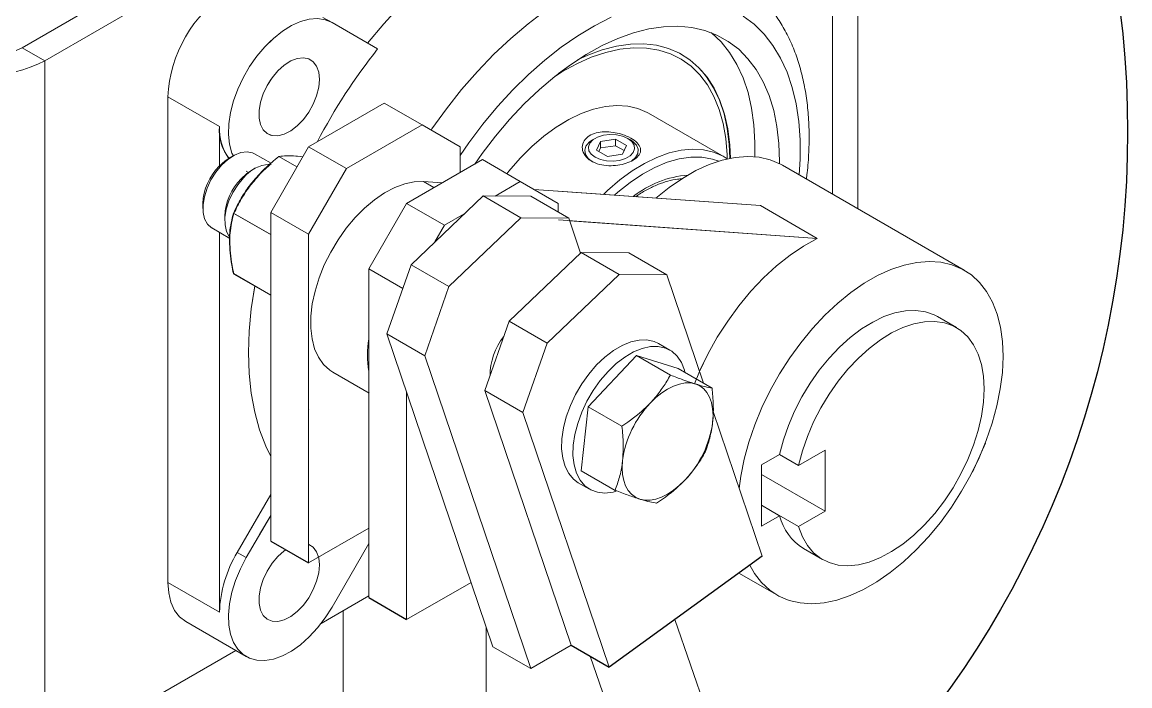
# Model space of a CAD drawing. Header units: millimetres. Extents: x 953 to 17674, y 376 to 6295.
# Drawn here: x 2697.6 to 2904.4, y 2617.4 to 2741.3 of the extents above; entities that cross this region are included whole.
import ezdxf

# ---------------------------------------------------------------- set-up
doc = ezdxf.new("R2010")
doc.units = ezdxf.units.MM
doc.layers.add('SHEET', color=179, linetype='Continuous')
doc.styles.get("Standard").update_dxf_attribs({"font": 'arial.ttf'})
doc.dimstyles.new('SLDDIMSTYLE1', dxfattribs={"dimtxt": 0.18, "dimasz": 3.302, "dimexe": 0, "dimexo": 0.0625, "dimgap": 0, "dimtad": 0, "dimtih": 1, "dimtoh": 1, "dimdec": 0, "dimrnd": 1e-09, "dimzin": 0, "dimdsep": 46, "dimtxsty": 'Standard', "dimsah": 1, "dimcen": 0.09, "dimadec": 0, "dimazin": 0, "dimtfac": 3.302, "dimtdec": 0, "dimtofl": 0, "dimtmove": 0, "dimatfit": 3, "dimfxl": 1, "dimfrac": 2, "dimtolj": 1, "dimtzin": 0, "dimarcsym": 0})

msp = doc.modelspace()

# ---------------------------------------------------------------- linework, layer by layer
at = {"linetype": 'Continuous', "lineweight": 20}
for p, q in [((2853.64004, 2706.43032), (2853.64004, 2825.48323)), ((2853.64004, 2706.43035), (2853.64004, 2825.48323)), ((2697.63293, 2736.49475), (2844.71112, 2821.40118)), ((2701.8756, 2734.04551), (2848.95379, 2818.95194)), ((2848.95379, 2709.13565), (2848.95379, 2818.95194)), ((2848.95379, 2709.13565), (2848.95379, 2818.95194)), ((2697.63293, 2736.49475), (2762.90171, 2774.17361)), ((2701.8756, 2734.04551), (2762.90175, 2769.27516)), ((2755.48399, 2741.16334), (2753.78682, 2742.14309)), ((2755.48399, 2741.16334), (2763.99816, 2736.24661)), ((2697.63293, 2736.49475), (2701.8756, 2734.04551)), ((2697.63293, 2736.49475), (2701.8756, 2734.04551)), ((2701.8756, 2734.04551), (2701.8756, 2668.73292)), ((2701.8756, 2734.04551), (2701.8756, 2603.39899)), ((2724.85655, 2727.30687), (2734.47311, 2721.75535)), ((2724.85655, 2655.46622), (2724.85655, 2727.30687)), ((2724.85655, 2727.30687), (2734.47311, 2721.75535)), ((2724.85655, 2636.67084), (2724.85655, 2727.30687)), ((2751.1027, 2717.99847), (2765.24486, 2726.16257)), ((2772.31592, 2722.08053), (2765.24486, 2726.16257)), ((2828.69359, 2716.09747), (2814.55147, 2724.26155)), ((2828.69359, 2716.09747), (2814.55147, 2724.26155)), ((2734.47311, 2721.75535), (2734.47311, 2714.07236)), ((2734.47311, 2721.75535), (2734.47311, 2714.43072)), ((2758.17376, 2713.91643), (2772.31592, 2722.08053)), ((2779.38699, 2717.99717), (2772.31592, 2722.08053)), ((2804.60104, 2719.55712), (2804.12267, 2719.28068)), ((2804.60104, 2719.55705), (2804.12267, 2719.28064)), ((2811.19492, 2719.28068), (2810.71634, 2719.5571)), ((2811.19492, 2719.28064), (2810.71634, 2719.55703)), ((2744.03164, 2705.75103), (2751.1027, 2717.99847)), ((2751.1027, 2717.99847), (2758.17376, 2713.91643)), ((2779.38699, 2717.99717), (2779.38699, 2713.1817)), ((2805.61746, 2718.97094), (2804.87032, 2717.36124)), ((2805.61746, 2718.97087), (2804.87032, 2717.36117)), ((2805.61746, 2717.76647), (2805.31126, 2717.10659)), ((2805.61746, 2717.76647), (2805.31126, 2717.10659)), ((2808.40585, 2719.40226), (2805.61746, 2718.97094)), ((2808.40585, 2719.40218), (2805.61746, 2718.97087)), ((2805.61746, 2718.97094), (2805.61746, 2717.76647)), ((2805.61746, 2718.97087), (2805.61746, 2717.76647)), ((2808.40585, 2718.19778), (2805.61746, 2717.76647)), ((2808.40585, 2718.19778), (2805.61746, 2717.76647)), ((2810.4471, 2718.22387), (2808.40585, 2719.40226)), ((2808.40585, 2719.40226), (2808.40585, 2718.19778)), ((2810.4471, 2718.22379), (2808.40585, 2719.40218)), ((2808.40585, 2719.40218), (2808.40585, 2718.19778)), ((2810.00625, 2717.27389), (2808.40585, 2718.19778)), ((2810.00625, 2717.27389), (2808.40585, 2718.19778)), ((2809.69997, 2716.61416), (2810.4471, 2718.22387)), ((2809.69997, 2716.61409), (2810.4471, 2718.22379)), ((2737.03151, 2716.2962), (2736.25276, 2715.8465)), ((2744.1024, 2714.92032), (2741.03209, 2716.69278)), ((2748.92982, 2714.23509), (2745.56734, 2716.17621)), ((2750.01093, 2716.1076), (2749.05217, 2716.23431)), ((2769.41669, 2707.42603), (2783.55885, 2715.59013)), ((2790.63008, 2711.50799), (2783.55885, 2715.59013)), ((2804.87032, 2717.36124), (2806.91157, 2716.18285)), ((2804.87032, 2717.36117), (2806.91157, 2716.18277)), ((2806.91157, 2716.18285), (2809.69997, 2716.61416)), ((2806.91157, 2716.18277), (2809.69997, 2716.61409)), ((2739.48399, 2713.45048), (2739.8948, 2713.2133)), ((2741.13274, 2713.9531), (2740.35399, 2713.50339)), ((2758.17376, 2713.91643), (2751.1027, 2701.669)), ((2839.05238, 2714.83364), (2839.05428, 2715.25751)), ((2863.84018, 2700.54197), (2839.58231, 2714.54574)), ((2873.52334, 2694.95196), (2839.58231, 2714.5457)), ((2776.02801, 2711.24258), (2772.55928, 2711.48983)), ((2774.50781, 2710.36496), (2772.55928, 2711.48983)), ((2785.94415, 2708.80286), (2790.63008, 2711.50799)), ((2797.70114, 2707.42463), (2790.63008, 2711.50799)), ((2835.47618, 2707.00403), (2793.21124, 2710.01738)), ((2835.47618, 2707.00396), (2797.77178, 2709.69223)), ((2731.37557, 2707.39803), (2731.37557, 2706.49876)), ((2762.34562, 2695.17859), (2769.41669, 2707.42603)), ((2769.41669, 2707.42603), (2776.48791, 2703.3439)), ((2783.68078, 2708.82094), (2770.24019, 2695.98201)), ((2790.75184, 2704.7389), (2783.68078, 2708.82094)), ((2783.68078, 2708.82094), (2792.60053, 2708.7497)), ((2792.60053, 2708.7497), (2799.67159, 2704.66766)), ((2797.70114, 2707.42463), (2797.70114, 2705.80529)), ((2735.4768, 2705.05502), (2735.4768, 2704.15575)), ((2744.03172, 2701.60862), (2737.08205, 2705.62059)), ((2744.10236, 2701.54327), (2737.15285, 2705.55513)), ((2751.1027, 2701.669), (2744.03164, 2705.75103)), ((2744.03164, 2644.39664), (2744.03164, 2705.75103)), ((2776.48791, 2703.3439), (2780.17581, 2705.47287)), ((2846.08268, 2700.88102), (2835.47618, 2707.00403)), ((2846.08268, 2700.88095), (2835.47618, 2707.00396)), ((2776.48791, 2703.3439), (2774.69364, 2700.23612)), ((2790.75184, 2704.7389), (2777.31125, 2691.89997)), ((2799.67159, 2704.66766), (2790.75184, 2704.7389)), ((2846.08268, 2700.88095), (2797.77169, 2704.32543)), ((2801.88312, 2698.14174), (2799.67159, 2704.66766)), ((2846.08268, 2700.88102), (2799.83735, 2704.17818)), ((2733.03275, 2702.836), (2736.4168, 2700.88242)), ((2734.47311, 2702.00451), (2734.47311, 2631.11932)), ((2734.47311, 2702.00449), (2734.47311, 2649.9147)), ((2751.1027, 2640.31461), (2751.1027, 2701.669)), ((2801.99476, 2698.2485), (2788.55418, 2685.40957)), ((2809.06583, 2694.16646), (2801.99476, 2698.2485)), ((2801.99476, 2698.2485), (2810.91451, 2698.17726)), ((2810.91451, 2698.17726), (2817.98557, 2694.09523)), ((2768.67861, 2691.52264), (2762.34562, 2695.17859)), ((2762.34562, 2633.82421), (2762.34562, 2695.17859)), ((2765.71944, 2683.07199), (2770.24019, 2695.98201)), ((2770.24019, 2695.98201), (2777.31125, 2691.89997)), ((2744.03172, 2690.2943), (2737.08205, 2694.30626)), ((2744.10236, 2690.22894), (2737.15285, 2694.24081)), ((2809.06583, 2694.16646), (2795.62524, 2681.32753)), ((2817.98557, 2694.09523), (2809.06583, 2694.16646)), ((2824.83751, 2673.87579), (2817.98557, 2694.09523)), ((2777.31125, 2691.89997), (2772.7905, 2678.98995)), ((2784.03342, 2672.49955), (2788.55418, 2685.40957)), ((2788.55418, 2685.40957), (2795.62524, 2681.32753)), ((2872.05935, 2684.25042), (2868.52373, 2686.29149)), ((2772.7905, 2678.98995), (2765.71944, 2683.07199)), ((2765.71944, 2683.07199), (2785.51501, 2624.65678)), ((2795.62524, 2681.32753), (2791.10448, 2668.41751)), ((2818.56476, 2680.04129), (2816.44342, 2681.26591)), ((2772.7905, 2678.98995), (2792.58607, 2620.57474)), ((2803.29752, 2669.46217), (2812.35303, 2679.0101)), ((2812.35303, 2679.0101), (2818.66629, 2675.36553)), ((2812.35303, 2679.0101), (2820.1209, 2676.5986)), ((2820.1209, 2676.5986), (2826.43416, 2672.95403)), ((2755.63458, 2675.93219), (2762.34571, 2672.05794)), ((2755.63458, 2675.93219), (2762.41635, 2672.01717)), ((2769.41685, 2629.74207), (2769.41685, 2672.16106)), ((2791.10448, 2668.41751), (2784.03342, 2672.49955)), ((2784.03342, 2672.49955), (2800.14982, 2624.9412)), ((2751.1027, 2668.98282), (2751.17334, 2668.94204)), ((2751.17334, 2668.94071), (2751.1027, 2668.9815)), ((2791.10448, 2668.41751), (2807.2209, 2620.85916)), ((2802.00985, 2657.5026), (2803.29752, 2669.46217)), ((2803.29752, 2669.46217), (2809.61078, 2665.8176)), ((2835.79451, 2641.54246), (2826.63103, 2668.58333)), ((2875.08107, 2657.24233), (2877.51455, 2662.66037)), ((2839.05419, 2660.55914), (2835.66006, 2658.59975)), ((2842.58981, 2658.51808), (2839.05419, 2660.55914)), ((2847.53953, 2661.37549), (2842.58981, 2658.51808)), ((2847.53953, 2661.37549), (2847.53953, 2649.94392)), ((2802.00985, 2657.5026), (2808.32311, 2653.85804)), ((2835.66006, 2658.59975), (2835.66006, 2647.16818)), ((2835.66019, 2656.80172), (2847.53953, 2649.94392)), ((2801.44466, 2655.28453), (2803.566, 2654.05991)), ((2737.78683, 2642.27039), (2744.03164, 2653.08672)), ((2740.26864, 2646.569), (2744.0316, 2653.08663)), ((2839.05419, 2649.12757), (2835.66019, 2651.08689)), ((2835.66019, 2651.08689), (2842.58981, 2647.08651)), ((2847.53953, 2649.94392), (2842.58981, 2647.08651)), ((2744.03164, 2649.16738), (2739.48399, 2641.29063)), ((2744.03172, 2649.16756), (2741.96581, 2645.58924)), ((2835.66006, 2647.16818), (2839.05419, 2649.12757)), ((2762.34562, 2646.80501), (2751.1027, 2640.31461)), ((2755.48399, 2632.05103), (2762.34562, 2643.93571)), ((2843.52576, 2642.98904), (2847.06138, 2640.94797)), ((2739.48399, 2641.29063), (2737.78683, 2642.27039)), ((2831.46222, 2638.40649), (2838.52618, 2634.32855)), ((2734.47311, 2631.11932), (2724.85655, 2636.67084)), ((2781.4397, 2636.68271), (2769.41685, 2629.74207)), ((2762.34562, 2634.14512), (2753.44333, 2629.00594)), ((2757.55176, 2631.37768), (2757.55176, 1915.35387)), ((2728.1709, 2629.34532), (2739.48463, 2622.81404)), ((2819.46959, 2629.72549), (2906.23948, 2379.93857)), ((2784.25166, 1930.76907), (2784.25166, 2628.38483)), ((2792.58607, 2620.57474), (2785.51501, 2624.65678)), ((2800.14982, 2624.9412), (2792.58607, 2620.57474)), ((2737.49589, 2623.96214), (2701.8756, 2603.39899)), ((2803.68544, 2622.90013), (2892.43756, 2366.75437))]:
    msp.add_line(p, q, dxfattribs=at)
for p, q in [((2744.03164, 2644.39664), (2751.1027, 2640.31461)), ((2835.79451, 2641.54246), (2807.2209, 2620.85916)), ((2762.34562, 2633.82421), (2769.41685, 2629.74207)), ((2800.14982, 2624.9412), (2807.22105, 2620.85907))]:
    msp.add_line(p, q)
at = {"linetype": 'Continuous', "lineweight": 20, "flags": 128}
for points in [[(2762.13776, 2737.32058), (2765.15699, 2740.94122), (2768.2909, 2744.35785), (2771.5215, 2747.55093), (2774.83011, 2750.5019), (2778.1976, 2753.19377), (2781.60454, 2755.61104), (2785.03125, 2757.73962), (2788.458, 2759.56746), (2791.86492, 2761.08374), (2795.23241, 2762.2799), (2798.541, 2763.14896), (2801.7716, 2763.68585), (2804.90553, 2763.88757), (2807.92474, 2763.75285)], [(2773.99556, 2721.11051), (2774.14468, 2721.32848), (2776.84663, 2725.0829), (2779.68619, 2728.67155), (2782.64658, 2732.07318), (2785.71053, 2735.26798), (2788.86, 2738.23707), (2792.07656, 2740.9631), (2795.34125, 2743.43014), (2798.63503, 2745.62362), (2801.93846, 2747.53065), (2805.23219, 2749.14006), (2808.49691, 2750.44236), (2811.71343, 2751.43008), (2814.86291, 2752.0973), (2817.92686, 2752.44006), (2820.88728, 2752.45644), (2823.72682, 2752.14625), (2826.42879, 2751.51146), (2828.97734, 2750.55565), (2831.35755, 2749.28442), (2833.48322, 2747.76454)], [(2832.25494, 2742.39718), (2834.30199, 2740.86079), (2836.15556, 2739.03354), (2837.80395, 2736.9269), (2839.23669, 2734.55422), (2840.44476, 2731.93051), (2841.42051, 2729.07234), (2842.15778, 2725.99779), (2842.65189, 2722.7263), (2842.89973, 2719.27856), (2842.89973, 2715.67635), (2842.72407, 2712.732)], [(2832.25494, 2742.39716), (2834.30199, 2740.86079), (2836.15556, 2739.03354), (2837.80395, 2736.92692), (2839.23669, 2734.55429), (2840.44476, 2731.93058), (2841.42051, 2729.07239), (2842.15778, 2725.99779), (2842.65189, 2722.72635), (2842.89973, 2719.27858), (2842.89973, 2715.67635), (2842.72407, 2712.73205)], [(2755.48399, 2741.16334), (2754.20231, 2741.69712), (2752.77054, 2741.90938), (2751.22067, 2741.79552), (2749.58735, 2741.35801), (2747.90704, 2740.60661), (2746.21725, 2739.55811), (2744.55578, 2738.23598), (2742.95972, 2736.66963), (2741.46473, 2734.89423), (2740.10423, 2732.94932), (2738.90852, 2730.8783), (2737.90442, 2728.72749), (2737.11429, 2726.54504), (2736.5558, 2724.37952), (2736.24143, 2722.27948), (2736.17821, 2720.29172), (2736.36753, 2718.46065), (2736.80518, 2716.82716), (2737.06325, 2716.29312)], [(2779.38699, 2716.36827), (2781.01933, 2718.72095), (2783.63438, 2722.1945), (2786.37632, 2725.49524), (2789.22773, 2728.60209), (2792.17067, 2731.49556), (2795.18645, 2734.15736), (2798.25609, 2736.5706), (2801.36012, 2738.72005), (2804.47894, 2740.59215), (2807.59284, 2742.17493)], [(2839.05238, 2714.83364), (2839.05428, 2715.25758), (2838.93028, 2718.60232), (2838.55916, 2721.78034), (2837.94352, 2724.76962), (2837.08768, 2727.54888), (2835.99764, 2730.09881), (2834.68106, 2732.40154), (2833.14714, 2734.44078), (2831.40669, 2736.20232), (2829.47187, 2737.67373), (2827.35627, 2738.84482), (2825.07474, 2739.70724), (2822.64326, 2740.25504), (2820.07892, 2740.48434), (2817.39967, 2740.39354), (2814.62434, 2739.9833), (2811.77235, 2739.25635), (2808.86373, 2738.21792), (2805.91893, 2736.87536), (2802.95849, 2735.23797), (2800.00328, 2733.31724), (2797.07399, 2731.12675), (2794.19119, 2728.68168), (2791.37507, 2725.99935), (2788.64538, 2723.09856), (2786.02128, 2719.9995), (2783.52117, 2716.724), (2782.15232, 2714.77807)], [(2797.77178, 2736.20906), (2798.25609, 2736.57055), (2801.36012, 2738.72), (2804.47894, 2740.5921), (2807.59284, 2742.17493)], [(2839.05428, 2715.25751), (2838.93028, 2718.60224), (2838.55916, 2721.78037), (2837.94352, 2724.76957), (2837.08768, 2727.54888), (2835.99764, 2730.09881), (2834.68106, 2732.40149), (2833.14714, 2734.44073), (2831.40669, 2736.20227), (2829.47187, 2737.67375), (2827.35627, 2738.84479), (2825.07474, 2739.70726), (2822.64326, 2740.25504), (2820.07892, 2740.48434), (2817.39967, 2740.39349), (2814.62434, 2739.98325), (2811.77235, 2739.25635), (2808.86373, 2738.21792), (2805.91893, 2736.87536), (2802.95849, 2735.23793), (2800.00328, 2733.31724), (2797.77178, 2731.67485)], [(2834.42516, 2716.13055), (2834.45032, 2718.76136), (2834.26439, 2722.06664), (2833.83184, 2725.19957), (2833.15568, 2728.13824), (2832.24065, 2730.86191), (2831.0932, 2733.35164), (2829.72136, 2735.58996), (2828.13475, 2737.56101), (2826.34449, 2739.25117), (2826.29297, 2739.29317)], [(2834.42516, 2716.13055), (2834.45032, 2718.76139), (2834.26439, 2722.06662), (2833.83184, 2725.19955), (2833.15568, 2728.13819), (2832.24065, 2730.86191), (2831.0932, 2733.35164), (2829.72136, 2735.58991), (2828.13475, 2737.56101), (2826.34449, 2739.2511), (2826.29297, 2739.29309)], [(2744.1024, 2737.82211), (2742.95972, 2736.66963), (2741.46473, 2734.89418), (2740.10423, 2732.94927), (2738.90852, 2730.87825), (2737.90442, 2728.72749), (2737.11429, 2726.545), (2736.5558, 2724.37952), (2736.24143, 2722.27943), (2736.17821, 2720.29167), (2736.36753, 2718.4606), (2736.80518, 2716.82711), (2737.02325, 2716.29143)], [(2797.00997, 2731.07559), (2798.41544, 2731.9618), (2801.16325, 2733.47576), (2803.89399, 2734.69173), (2806.58504, 2735.59949), (2809.21408, 2736.19151), (2811.75935, 2736.463), (2814.19973, 2736.41162), (2816.51501, 2736.03776), (2818.68601, 2735.34456), (2820.69475, 2734.33789), (2822.52456, 2733.02586), (2824.16028, 2731.41946), (2825.58838, 2729.53211), (2826.797, 2727.37926), (2827.77614, 2724.97877), (2828.51769, 2722.3507), (2829.01549, 2719.51659), (2829.26544, 2716.50018), (2829.28879, 2715.72638)], [(2797.77178, 2731.56531), (2798.41544, 2731.96176), (2801.16325, 2733.47576), (2803.89399, 2734.69168), (2806.58504, 2735.59945), (2809.21408, 2736.19151), (2811.75935, 2736.46296), (2814.19973, 2736.41157), (2816.51501, 2736.03773), (2818.68601, 2735.34458), (2820.69475, 2734.33785), (2822.52456, 2733.02586), (2824.16028, 2731.41948), (2825.58838, 2729.53206), (2826.797, 2727.37921), (2827.77614, 2724.97877), (2828.51769, 2722.35065), (2829.01549, 2719.51662), (2829.26544, 2716.50014), (2829.28879, 2715.72634)], [(2829.86159, 2715.85498), (2829.7421, 2718.37279), (2829.37157, 2721.31754), (2828.75732, 2724.0706), (2827.90433, 2726.60981), (2826.81943, 2728.91459), (2825.51138, 2730.96644), (2823.9907, 2732.74875), (2822.26963, 2734.24738), (2820.36204, 2735.45008), (2818.28328, 2736.3473), (2816.05009, 2736.93169), (2813.68046, 2737.19865), (2811.19344, 2737.14601), (2808.60908, 2736.77408), (2805.9482, 2736.08601), (2803.2322, 2735.08723), (2801.34457, 2734.22462)], [(2829.86159, 2715.85498), (2829.7421, 2718.37274), (2829.37157, 2721.31754), (2828.75732, 2724.07062), (2827.90433, 2726.60976), (2826.81943, 2728.91451), (2825.51138, 2730.96637), (2823.9907, 2732.74875), (2822.26963, 2734.24736), (2820.36204, 2735.4501), (2818.28328, 2736.34728), (2816.05009, 2736.93169), (2813.68046, 2737.19865), (2811.19344, 2737.14596), (2808.60908, 2736.77408), (2805.9482, 2736.08598), (2803.2322, 2735.08723), (2801.34457, 2734.22457)], [(2753.14084, 2730.57249), (2753.00858, 2731.90045), (2752.61801, 2733.01358), (2751.98736, 2733.85984), (2751.14615, 2734.39969), (2750.1337, 2734.60794), (2748.99738, 2734.47477), (2747.79025, 2734.00646), (2746.56884, 2733.22484), (2745.39016, 2732.16653), (2744.30943, 2730.88103), (2743.37714, 2729.42833), (2742.63687, 2727.87652), (2742.12327, 2726.29797), (2741.86032, 2724.76667), (2741.86032, 2723.35418), (2742.12327, 2722.1264), (2742.63687, 2721.14093), (2743.37714, 2720.44382), (2744.30943, 2720.06751), (2745.39016, 2720.02979), (2746.56884, 2720.33226), (2747.79025, 2720.96096), (2748.99738, 2721.88637), (2750.1337, 2723.06516), (2751.14615, 2724.44227), (2751.98736, 2725.95346), (2752.61801, 2727.52784), (2753.00858, 2729.09192), (2753.14084, 2730.57249)], [(2829.77847, 2715.83861), (2829.65753, 2718.45925), (2829.28664, 2721.40691), (2828.6718, 2724.16264), (2827.81795, 2726.70427), (2826.73199, 2729.01127), (2825.42268, 2731.06512), (2824.39769, 2732.32236)], [(2829.77847, 2715.83861), (2829.65753, 2718.45918), (2829.28664, 2721.40689), (2828.6718, 2724.16264), (2827.81795, 2726.70423), (2826.73199, 2729.01124), (2825.42268, 2731.06512), (2824.39769, 2732.32231)], [(2744.1024, 2730.59141), (2743.37714, 2729.42833), (2742.63687, 2727.87647), (2742.12327, 2726.29797), (2741.86032, 2724.76667), (2741.86032, 2723.35414), (2742.12327, 2722.1264), (2742.63687, 2721.14093), (2743.37714, 2720.44377), (2744.1024, 2720.11805)], [(2788.11151, 2712.96193), (2788.51549, 2713.46), (2790.60707, 2715.84194), (2792.79495, 2718.01608), (2795.05423, 2719.95771), (2797.35945, 2721.64494), (2799.6844, 2723.05865), (2802.00273, 2724.18265), (2804.28823, 2725.00444), (2806.51497, 2725.51461), (2808.65772, 2725.70724), (2810.69223, 2725.58041), (2812.59539, 2725.13537), (2814.34571, 2724.37725), (2814.55147, 2724.26155)], [(2797.77178, 2721.91655), (2799.6844, 2723.0586), (2802.00273, 2724.18265), (2804.28823, 2725.00442), (2806.51497, 2725.51453), (2808.65772, 2725.70726), (2810.69223, 2725.58038), (2812.59539, 2725.13535), (2814.34571, 2724.37721), (2814.55147, 2724.26155)], [(2810.71583, 2719.55739), (2811.45332, 2718.98868), (2811.88334, 2718.32306), (2811.97118, 2717.61445), (2811.70953, 2716.92034), (2811.11977, 2716.29686), (2810.2496, 2715.79453), (2809.16959, 2715.45407), (2807.96723, 2715.30302), (2806.73974, 2715.35372), (2805.58677, 2715.602), (2804.60159, 2716.02771), (2803.86415, 2716.59645), (2803.43408, 2717.26204), (2803.34641, 2717.97056), (2803.60789, 2718.66477), (2804.19765, 2719.28824), (2805.06782, 2719.79058), (2806.14783, 2720.13104), (2807.35036, 2720.28199), (2808.57768, 2720.23138), (2809.73069, 2719.98313), (2810.71583, 2719.55739)], [(2810.71583, 2719.55732), (2811.45332, 2718.98861), (2811.88334, 2718.32299), (2811.97118, 2717.61438), (2811.70953, 2716.92027), (2811.11977, 2716.29679), (2810.2496, 2715.79445), (2809.16959, 2715.45399), (2807.96723, 2715.30295), (2806.73974, 2715.35365), (2805.58677, 2715.60192), (2804.60159, 2716.02764), (2803.86415, 2716.59637), (2803.43408, 2717.26197), (2803.34641, 2717.97048), (2803.60789, 2718.66469), (2804.19765, 2719.28817), (2805.06782, 2719.79051), (2806.14783, 2720.13097), (2807.35036, 2720.28192), (2808.57768, 2720.23131), (2809.73069, 2719.98306), (2810.71583, 2719.55732)], [(2804.12267, 2719.28068), (2803.47779, 2718.82314), (2802.89304, 2718.11322), (2802.66157, 2717.33862), (2802.80095, 2716.5566), (2803.30043, 2715.82539), (2804.12318, 2715.19904)], [(2804.12267, 2719.28064), (2803.47779, 2718.82309), (2802.89304, 2718.11317), (2802.66157, 2717.33857), (2802.80095, 2716.55655), (2803.30043, 2715.82534), (2804.12318, 2715.19899)], [(2806.14062, 2709.09556), (2806.93707, 2709.85198), (2809.19635, 2711.79361), (2811.50158, 2713.48087), (2813.82652, 2714.89453), (2816.14485, 2716.01858), (2818.43035, 2716.84034), (2820.65709, 2717.35046), (2822.79984, 2717.54319), (2824.83435, 2717.41631), (2826.73751, 2716.97128), (2828.48783, 2716.21313), (2829.27977, 2715.73237)], [(2806.14062, 2709.09563), (2806.93707, 2709.852), (2809.19635, 2711.79364), (2811.50158, 2713.48087), (2813.82652, 2714.89458), (2816.14485, 2716.01858), (2818.43035, 2716.84037), (2820.65709, 2717.35053), (2822.79984, 2717.54316), (2824.83435, 2717.41633), (2826.73751, 2716.9713), (2828.48783, 2716.21318), (2829.28877, 2715.7264)], [(2811.43899, 2715.35093), (2812.17416, 2716.00035), (2812.58601, 2716.74964), (2812.6325, 2717.53521), (2812.31008, 2718.29896), (2811.64281, 2718.98412), (2811.19492, 2719.28068)], [(2811.43899, 2715.35089), (2812.17416, 2716.0003), (2812.58601, 2716.74959), (2812.6325, 2717.53516), (2812.31008, 2718.29891), (2811.64281, 2718.98407), (2811.19492, 2719.28064)], [(2736.25276, 2715.8465), (2735.4808, 2715.3297), (2734.39089, 2714.34482)], [(2741.03209, 2716.69278), (2740.63983, 2716.87866), (2739.61878, 2717.06706), (2738.47677, 2716.914), (2737.26728, 2716.42667), (2736.04675, 2715.6278), (2734.87237, 2714.55479)], [(2808.23789, 2708.94599), (2808.84991, 2709.4897), (2811.12845, 2711.31902), (2813.4421, 2712.87602), (2815.76283, 2714.14186), (2818.06241, 2715.10115), (2820.31296, 2715.74225), (2822.48715, 2716.05738), (2824.55861, 2716.0427), (2826.50217, 2715.69837), (2827.678, 2715.30273)], [(2808.23789, 2708.94602), (2808.84991, 2709.48965), (2811.12845, 2711.31897), (2813.4421, 2712.87602), (2815.76283, 2714.14186), (2818.06241, 2715.10115), (2820.31296, 2715.74225), (2822.48715, 2716.05736), (2824.55861, 2716.04267), (2826.50217, 2715.69835), (2827.678, 2715.30271)], [(2839.58231, 2714.54574), (2839.18521, 2714.76475), (2837.28761, 2715.56117), (2835.23398, 2716.03615), (2833.04542, 2716.18482), (2830.74439, 2716.00565), (2828.35448, 2715.50038), (2825.9002, 2714.67431), (2823.4068, 2713.53587), (2820.89982, 2712.0968), (2818.40498, 2710.37174), (2815.96674, 2708.39494)], [(2839.58231, 2714.5457), (2839.18521, 2714.76475), (2837.28761, 2715.5612), (2835.23398, 2716.03617), (2833.04542, 2716.1848), (2830.74439, 2716.0056), (2828.35448, 2715.50036), (2825.9002, 2714.67426), (2823.4068, 2713.53585), (2820.89982, 2712.09675), (2818.40498, 2710.37172), (2815.96674, 2708.39496)], [(2734.87237, 2714.55479), (2733.79893, 2713.25772), (2732.87672, 2711.79736), (2732.14884, 2710.24194), (2731.64928, 2708.66414), (2731.40145, 2707.13784), (2731.41692, 2705.73438), (2731.69496, 2704.51929), (2732.22256, 2703.5495), (2732.97505, 2702.87029), (2733.03275, 2702.836)], [(2740.35399, 2713.50339), (2739.58203, 2712.98669), (2738.49211, 2712.00172)], [(2738.9736, 2712.21168), (2737.90016, 2710.91462), (2736.97794, 2709.4543), (2736.25007, 2707.89884), (2735.7505, 2706.32109), (2735.50268, 2704.79483), (2735.51815, 2703.39127), (2735.79619, 2702.17628), (2736.28475, 2701.25784)], [(2772.55928, 2711.48983), (2770.85263, 2711.44411), (2769.05271, 2711.07328), (2767.19167, 2710.384), (2765.30282, 2709.38849), (2763.41986, 2708.10457), (2761.57649, 2706.55527), (2759.8056, 2704.76817), (2758.13891, 2702.77537), (2756.60615, 2700.61227), (2755.23473, 2698.31766), (2754.04923, 2695.93257), (2753.07075, 2693.49957), (2752.31678, 2691.06214), (2751.80086, 2688.66392), (2751.53213, 2686.34766), (2751.51549, 2684.15492), (2751.75117, 2682.1247), (2752.23498, 2680.29348), (2752.95822, 2678.69374), (2753.90804, 2677.35436), (2755.06745, 2676.29912), (2755.63458, 2675.93219)], [(2762.41643, 2707.29845), (2761.57649, 2706.55527), (2759.8056, 2704.76817), (2758.13891, 2702.77533), (2756.60615, 2700.61223), (2755.23473, 2698.31766), (2754.04923, 2695.93257), (2753.07075, 2693.49957), (2752.31678, 2691.06214), (2751.80086, 2688.66392), (2751.53213, 2686.34766), (2751.51549, 2684.15488), (2751.75117, 2682.1247), (2752.23498, 2680.29343), (2752.95822, 2678.69374), (2753.90804, 2677.35431), (2755.06745, 2676.29907), (2755.63458, 2675.93219)], [(2823.13164, 2673.75691), (2824.08452, 2676.06448), (2825.65099, 2679.28828), (2827.41564, 2682.42825), (2829.35974, 2685.45113), (2831.46274, 2688.32493), (2833.70234, 2691.01916), (2836.05481, 2693.5053), (2838.49524, 2695.75702), (2840.99775, 2697.75044), (2843.53588, 2699.46449), (2846.08268, 2700.88095)], [(2824.09092, 2676.07878), (2825.65099, 2679.28828), (2827.41564, 2682.4283), (2829.35974, 2685.45116), (2831.46274, 2688.32493), (2833.70234, 2691.01921), (2836.05481, 2693.50533), (2838.49524, 2695.75702), (2840.99775, 2697.75049), (2843.53588, 2699.46451), (2846.08268, 2700.88102)], [(2876.29774, 2659.9514), (2877.62983, 2663.17291), (2878.74023, 2666.40946), (2879.61754, 2669.62789), (2880.25276, 2672.79512), (2880.63937, 2675.87866), (2880.7734, 2678.84689), (2880.65347, 2681.66934), (2880.2808, 2684.31705), (2879.65924, 2686.76284), (2878.79517, 2688.98164), (2877.69746, 2690.95065), (2876.37733, 2692.64968), (2874.84837, 2694.06132), (2873.12623, 2695.17101), (2871.22863, 2695.96746), (2869.17501, 2696.44244), (2866.98645, 2696.59106), (2864.68542, 2696.41187), (2862.2955, 2695.90662), (2859.84123, 2695.08053), (2857.34782, 2693.94211), (2854.84084, 2692.50302), (2852.346, 2690.77798), (2849.88888, 2688.78476), (2847.49473, 2686.54377), (2845.18816, 2684.07804), (2842.99273, 2681.41283), (2840.93103, 2678.57551), (2839.02427, 2675.59524), (2837.29191, 2672.50252), (2835.75178, 2669.32911), (2834.41968, 2666.10762), (2833.30928, 2662.87105), (2832.43195, 2659.65264), (2831.79676, 2656.48542), (2831.50886, 2654.18916)], [(2744.0316, 2660.17214), (2743.11971, 2662.09779), (2741.96965, 2665.1645), (2741.06817, 2668.46466), (2740.42054, 2671.97949), (2740.03043, 2675.68844), (2739.90015, 2679.57037), (2740.03043, 2683.60261), (2740.42054, 2687.76198), (2741.06501, 2692.00686)], [(2744.03164, 2660.25348), (2743.11971, 2662.09779), (2741.96965, 2665.16443), (2741.06817, 2668.46466), (2740.42054, 2671.97944), (2740.03043, 2675.68844), (2739.90015, 2679.5703), (2740.03043, 2683.60256), (2740.42054, 2687.76198), (2741.061, 2691.98466)], [(2868.52373, 2686.29149), (2867.90894, 2686.61308), (2866.27014, 2687.19029), (2864.48625, 2687.44812), (2862.58252, 2687.38294), (2860.58592, 2686.99568), (2858.52477, 2686.29184), (2856.42818, 2685.28136), (2854.32585, 2683.97853), (2852.24759, 2682.40185), (2850.22285, 2680.57365), (2848.28026, 2678.51975), (2846.44734, 2676.26932), (2844.75009, 2673.8542), (2843.21248, 2671.30858), (2841.85633, 2668.66853), (2840.70083, 2665.97144), (2839.76234, 2663.25547), (2839.05419, 2660.55914)], [(2842.58981, 2647.08651), (2843.29796, 2645.20779), (2844.23644, 2643.57537), (2845.39194, 2642.21239), (2846.7481, 2641.13813), (2848.2857, 2640.36779), (2849.98295, 2639.91228), (2851.81588, 2639.77809), (2853.75847, 2639.96709), (2855.7832, 2640.47659), (2857.86146, 2641.2994), (2859.96379, 2642.42388), (2862.06039, 2643.83406), (2864.12154, 2645.50997), (2866.11814, 2647.42794), (2868.02187, 2649.56078), (2869.80575, 2651.87825), (2871.44455, 2654.34755), (2872.91503, 2656.9337), (2874.19638, 2659.60009), (2875.27047, 2662.30898), (2876.12205, 2665.02194), (2876.7391, 2667.70062), (2877.11286, 2670.30704), (2877.23803, 2672.80429), (2877.11286, 2675.15704), (2876.7391, 2677.33192), (2876.12205, 2679.29815), (2875.27047, 2681.02792), (2874.19638, 2682.49667), (2872.91503, 2683.68364), (2871.44455, 2684.57201), (2869.80575, 2685.14922), (2868.02187, 2685.40706), (2866.11814, 2685.34187), (2864.12154, 2684.95461), (2862.06039, 2684.25077), (2859.96379, 2683.2403), (2857.86146, 2681.93746), (2855.7832, 2680.36079), (2853.75847, 2678.53258), (2851.81588, 2676.47869), (2849.98295, 2674.22825), (2848.2857, 2671.81313), (2846.7481, 2669.26752), (2845.39194, 2666.62746), (2844.23644, 2663.93037), (2843.29796, 2661.2144), (2842.58981, 2658.51808)], [(2816.44342, 2681.26591), (2815.62118, 2681.64637), (2814.28491, 2681.94043), (2812.82347, 2681.91421), (2811.27112, 2681.56832), (2809.66418, 2680.91077), (2808.04039, 2679.95712), (2806.4378, 2678.72963), (2804.89392, 2677.25715)], [(2821.37068, 2675.89844), (2821.26805, 2676.28832), (2820.70594, 2677.72303), (2819.91784, 2678.90765), (2818.92225, 2679.81431), (2817.74251, 2680.42175), (2816.40625, 2680.71581), (2814.94481, 2680.68959), (2813.39245, 2680.3437), (2811.78552, 2679.68615), (2810.16173, 2678.7325), (2808.55914, 2677.50501), (2807.01526, 2676.03253)], [(2804.89392, 2677.25715), (2803.445, 2675.57415), (2802.12496, 2673.71996), (2800.96474, 2671.73824), (2799.99157, 2669.67528), (2799.2282, 2667.57954), (2798.6926, 2665.50013), (2798.39728, 2663.48574), (2798.34915, 2661.58359), (2798.54939, 2659.83836), (2798.99324, 2658.29079), (2799.67032, 2656.97735), (2800.56481, 2655.92861), (2801.44466, 2655.28453)], [(2807.01526, 2676.03253), (2805.56633, 2674.34953), (2804.24629, 2672.49534), (2803.08607, 2670.51362), (2802.1129, 2668.45066), (2801.34954, 2666.35492), (2800.81394, 2664.27551), (2800.51861, 2662.26112), (2800.47048, 2660.35897), (2800.67072, 2658.61374), (2801.11457, 2657.06617), (2801.79166, 2655.75273), (2802.68614, 2654.70399), (2803.77699, 2653.94469), (2805.03869, 2653.49262), (2806.44168, 2653.35836), (2807.95298, 2653.54496), (2808.50835, 2653.68763)], [(2814.89634, 2670.1541), (2815.94769, 2671.1719), (2817.03647, 2672.04934), (2818.14409, 2672.77149), (2819.25158, 2673.32585), (2820.33998, 2673.70294), (2821.3907, 2673.8964), (2822.3857, 2673.90293), (2823.30805, 2673.72237)], [(2823.30805, 2673.72237), (2824.14184, 2673.35774), (2824.87292, 2672.81534), (2825.48872, 2672.10449), (2825.97877, 2671.23742), (2826.33457, 2670.22871), (2826.55011, 2669.0959), (2826.62172, 2667.8582), (2826.54813, 2666.53678)], [(2833.49073, 2639.87484), (2834.35204, 2638.32986), (2835.67216, 2636.63082), (2837.20112, 2635.21919), (2838.92324, 2634.10948), (2840.82086, 2633.31304), (2842.87447, 2632.83808), (2845.06303, 2632.68943), (2847.36408, 2632.86866), (2849.75401, 2633.37392), (2852.20827, 2634.19997), (2854.70167, 2635.33839), (2857.20865, 2636.77751), (2859.70353, 2638.50254), (2862.16061, 2640.49575), (2864.55474, 2642.73672), (2866.86135, 2645.20247), (2869.05676, 2647.86767), (2871.11844, 2650.70498), (2873.02525, 2653.68528), (2874.75761, 2656.77802), (2876.29774, 2659.9514)], [(2812.96487, 2652.21478), (2812.13104, 2652.57939), (2811.39996, 2653.12179), (2810.78415, 2653.83264), (2810.29415, 2654.69973), (2809.93831, 2655.70842), (2809.72277, 2656.84123), (2809.65116, 2658.07893), (2809.72475, 2659.40035)], [(2821.37654, 2655.78303), (2820.32519, 2654.76523), (2819.23641, 2653.88779), (2818.12879, 2653.16564), (2817.0213, 2652.61127), (2815.9329, 2652.23419), (2814.88217, 2652.04073), (2813.88717, 2652.0342), (2812.96487, 2652.21478)], [(2753.14084, 2639.93646), (2753.00858, 2641.26437), (2752.61801, 2642.37748), (2751.98736, 2643.22376), (2751.14615, 2643.76363), (2751.1027, 2643.77257)], [(2739.48399, 2641.29063), (2738.38101, 2639.17385), (2737.48139, 2637.00115), (2736.80518, 2634.82106), (2736.36753, 2632.68232), (2736.17821, 2630.63264), (2736.24143, 2628.71787), (2736.5558, 2626.98075), (2737.11429, 2625.46009), (2737.90442, 2624.18986), (2738.90852, 2623.19841), (2740.10423, 2622.50795), (2741.46473, 2622.13384), (2742.95972, 2622.08447), (2744.55578, 2622.36093), (2746.21725, 2622.95705), (2747.90704, 2623.85955), (2749.58735, 2625.04819), (2751.22067, 2626.49647), (2752.77054, 2628.17202), (2754.20231, 2630.03744), (2755.48399, 2632.05103)], [(2746.85077, 2642.7692), (2746.56884, 2642.58879), (2745.39016, 2641.53046), (2744.30943, 2640.24493), (2743.37714, 2638.79227), (2742.63687, 2637.24042), (2742.12327, 2635.66194), (2741.86032, 2634.13062), (2741.86032, 2632.71808), (2742.12327, 2631.49037), (2742.63687, 2630.50488), (2743.37714, 2629.80772), (2744.30943, 2629.43146), (2745.39016, 2629.39371), (2746.56884, 2629.69626), (2747.79025, 2630.32488), (2748.99738, 2631.25027), (2750.1337, 2632.42909), (2751.14615, 2633.80627), (2751.98736, 2635.31738), (2752.61801, 2636.89178), (2753.00858, 2638.45584), (2753.14084, 2639.93646)], [(2724.85655, 2636.67084), (2724.99585, 2634.7075), (2725.41028, 2632.95331), (2726.08968, 2631.45149), (2727.01729, 2630.239), (2728.17026, 2629.34571), (2728.1709, 2629.34532)]]:
    msp.add_lwpolyline(points, dxfattribs=at)
msp.add_circle((2724.85655, 2720.77889), 179.16695)
at = {"linetype": 'Continuous', "lineweight": 20}
for centre, radius, start, end in [((2749.24456, 2726.29042), 24.40918, 122.3866121, 177.6133877), ((2749.24482, 2726.29027), 24.40944, 122.3869326, 177.6130673), ((2690.56183, 2750.14182), 15.3702, 242.6096738, 297.3905233), ((2690.56183, 2750.14182), 15.3702, 242.6096738, 297.3905233), ((2848.9872, 2668.71321), 108.55366, 141.5288866, 152.4300793), ((2690.56187, 2755.67842), 24.41277, 242.3910136, 297.6089864), ((2690.56187, 2755.67842), 24.41277, 242.3910136, 297.6089864), ((2790.97101, 2702.19501), 45, 41.7626408, 42.028133), ((2790.97101, 2702.19498), 45, 41.7626408, 42.028133), ((2742.48379, 2720.96711), 8.04936, 174.3802845, 219.9279999), ((2743.94106, 2721.2862), 9.47956, 177.1632718, 215.2473888), ((2741.82059, 2706.9921), 10.4529, 135.2983343, 177.7743854), ((2744.20485, 2708.05686), 6.68046, 93.7594518, 141.5423652), ((2745.92155, 2704.6491), 10.45263, 135.2977443, 177.7743889), ((2823.43165, 2693.87003), 18.89985, 94.6384094, 128.3192197), ((2823.43117, 2693.87096), 18.89886, 94.6371916, 128.3197267), ((2796.81089, 2675.1908), 11.82825, 141.4951766, 179.9067332), ((2780.95746, 2679.10901), 18.85877, 170.7178499, 189.2821501), ((2828.92752, 2656.78595), 19.37993, 136.3862356, 172.2470217), ((2807.34537, 2669.15117), 19.37991, 316.386221, 352.2470364), ((2848.71781, 2651.46906), 9.94324, 193.6202031, 238.5221665), ((2757.54486, 2630.33109), 23.0852, 148.8564521, 178.0432924)]:
    msp.add_arc(centre, radius, start, end, dxfattribs=at)
for points, knots in [([(2844.04052, 2711.97208), (2844.09399, 2712.35237), (2844.33232, 2714.04752), (2844.51959, 2716.98425), (2844.59141, 2720.7589), (2844.40243, 2724.41818), (2843.97136, 2727.94823), (2843.29045, 2731.32552), (2842.36265, 2734.5274), (2841.19097, 2737.53145), (2839.783, 2740.31352), (2838.15421, 2742.85964), (2836.30468, 2745.13101), (2834.71207, 2746.77914), (2833.67526, 2747.57291), (2833.3889, 2747.79214)], [0, 0, 0, 0, 0.025148375, 0.112098827, 0.19921286, 0.286453521, 0.373725117, 0.46087068, 0.547693274, 0.633937789, 0.719341847, 0.80367227, 0.886799617, 0.96873484, 1, 1, 1, 1]), ([(2844.04052, 2711.97201), (2844.09399, 2712.35231), (2844.33232, 2714.04749), (2844.51959, 2716.98425), (2844.59141, 2720.7589), (2844.40242, 2724.41816), (2843.97136, 2727.9482), (2843.29047, 2731.32549), (2842.36262, 2734.52735), (2841.19099, 2737.53144), (2839.78298, 2740.3135), (2838.15424, 2742.85964), (2836.30465, 2745.13094), (2834.71206, 2746.77908), (2833.67526, 2747.57287), (2833.3889, 2747.79211)], [0, 0, 0, 0, 0.025148921, 0.112101019, 0.199214957, 0.286453771, 0.373725853, 0.460871898, 0.547692696, 0.633938783, 0.719342208, 0.803673061, 0.886798815, 0.968734426, 1, 1, 1, 1]), ([(2807.1492, 2720.77926), (2807.68998, 2720.71914), (2808.86261, 2720.58877), (2810.55029, 2720.02504), (2812.00552, 2719.22543), (2812.95214, 2718.26407), (2813.2283, 2717.25151), (2812.79982, 2716.2896), (2811.79556, 2715.47757), (2810.42587, 2714.87572), (2808.83187, 2714.5052), (2807.0937, 2714.407), (2805.33372, 2714.6538), (2803.75984, 2715.30594), (2802.61742, 2716.33559), (2802.10239, 2717.59598), (2802.29782, 2718.852), (2803.12975, 2719.86969), (2804.3964, 2720.52137), (2805.79362, 2720.80698), (2806.73683, 2720.78769), (2807.1492, 2720.77926)], [0, 0, 0, 0, 0.047466482, 0.102927127, 0.161195369, 0.220500029, 0.279110424, 0.334759424, 0.385630645, 0.432893422, 0.479911174, 0.529716724, 0.583676514, 0.641158746, 0.700308578, 0.759368124, 0.816310216, 0.868850624, 0.917012455, 0.963718464, 1, 1, 1, 1]), ([(2807.1492, 2720.77921), (2807.68998, 2720.71912), (2808.86261, 2720.58881), (2810.55028, 2720.02494), (2812.00551, 2719.22549), (2812.95214, 2718.26392), (2813.2283, 2717.25158), (2812.79982, 2716.28949), (2811.79556, 2715.47767), (2810.42588, 2714.87558), (2808.83187, 2714.50524), (2807.0937, 2714.40698), (2805.33372, 2714.65383), (2803.75984, 2715.30582), (2802.61743, 2716.33557), (2802.10239, 2717.59588), (2802.29782, 2718.85197), (2803.12975, 2719.86962), (2804.3964, 2720.52138), (2805.79363, 2720.807), (2806.73683, 2720.78766), (2807.1492, 2720.77921)], [0, 0, 0, 0, 0.04746634, 0.102927072, 0.1611953, 0.220499828, 0.279110422, 0.334759293, 0.385630582, 0.432893439, 0.479911016, 0.52971656, 0.583676345, 0.64115863, 0.700308483, 0.75936796, 0.816310114, 0.868850516, 0.917012329, 0.963718334, 1, 1, 1, 1]), ([(2745.56734, 2716.17621), (2744.66653, 2715.44132), (2742.84839, 2713.95806), (2741.33197, 2712.2152), (2740.56687, 2711.33585)], [0, 0, 0, 0, 0.4954559796, 1, 1, 1, 1]), ([(2749.05217, 2716.23431), (2748.95247, 2716.24278), (2748.19747, 2716.30689), (2746.92757, 2716.33975), (2746.02351, 2716.23105), (2745.56734, 2716.17621)], [0, 0, 0, 0, 0.070090913, 0.53079064, 1, 1, 1, 1]), ([(2744.10236, 2714.78549), (2743.73211, 2714.47633), (2742.45489, 2713.40987), (2741.39216, 2712.15885), (2740.63751, 2711.2705)], [0, 0, 0, 0, 0.289893362, 1, 1, 1, 1]), ([(2740.56687, 2711.33585), (2740.46718, 2711.21022), (2739.71226, 2710.25894), (2738.44226, 2708.37699), (2737.5382, 2706.54497), (2737.08205, 2705.62059)], [0, 0, 0, 0, 0.0700993756, 0.5307990012, 1, 1, 1, 1]), ([(2740.63751, 2711.2705), (2740.53788, 2711.14485), (2739.78339, 2710.1934), (2738.5126, 2708.31181), (2737.60886, 2706.47962), (2737.15285, 2705.55513)], [0, 0, 0, 0, 0.0700952193, 0.5307851932, 1, 1, 1, 1]), ([(2812.18119, 2708.66498), (2812.2638, 2708.72589), (2812.99307, 2709.26361), (2814.37924, 2710.04749), (2816.30852, 2710.98541), (2818.18509, 2711.61766), (2819.72191, 2711.96864), (2820.5819, 2712.00089), (2820.8799, 2712.01207)], [0, 0, 0, 0, 0.027455584, 0.242369496, 0.457003427, 0.671520497, 0.88617773, 1, 1, 1, 1]), ([(2812.18119, 2708.66491), (2812.2638, 2708.72583), (2812.99306, 2709.26362), (2814.37924, 2710.04743), (2816.30851, 2710.98531), (2818.1851, 2711.61767), (2819.72189, 2711.96856), (2820.5819, 2712.00087), (2820.8799, 2712.01207)], [0, 0, 0, 0, 0.027455905, 0.24237018, 0.457004715, 0.671521155, 0.886179493, 1, 1, 1, 1]), ([(2736.32425, 2700.40089), (2736.33546, 2700.9088), (2736.37722, 2702.79956), (2736.78431, 2704.42892), (2737.08205, 2705.62059)], [0, 0, 0, 0, 0.268629036, 1, 1, 1, 1]), ([(2736.39488, 2700.33554), (2736.40616, 2700.84343), (2736.44816, 2702.73404), (2736.85518, 2704.36345), (2737.15285, 2705.55513)], [0, 0, 0, 0, 0.268638588, 1, 1, 1, 1]), ([(2737.08205, 2694.30626), (2736.96764, 2694.84723), (2736.52344, 2696.94767), (2736.40912, 2698.92949), (2736.32425, 2700.40089)], [0, 0, 0, 0, 0.257546983, 1, 1, 1, 1]), ([(2737.15285, 2694.24081), (2737.03839, 2694.78182), (2736.59396, 2696.88235), (2736.47971, 2698.86416), (2736.39488, 2700.33554)], [0, 0, 0, 0, 0.2575615863, 1, 1, 1, 1]), ([(2818.66629, 2675.36553), (2818.44674, 2674.98296), (2817.82033, 2673.89138), (2816.63432, 2672.11499), (2815.47822, 2670.81061), (2814.89634, 2670.1541)], [0, 0, 0, 0, 0.211363078, 0.603072323, 1, 1, 1, 1]), ([(2823.30805, 2673.72237), (2823.21504, 2673.75149), (2822.51075, 2673.97197), (2821.03112, 2674.47543), (2819.45937, 2675.06702), (2818.66629, 2675.36553)], [0, 0, 0, 0, 0.070097439, 0.530789035, 1, 1, 1, 1]), ([(2826.43416, 2672.95403), (2826.01517, 2673.02759), (2825.16951, 2673.17605), (2823.93228, 2673.53917), (2823.30805, 2673.72237)], [0, 0, 0, 0, 0.495453987, 1, 1, 1, 1]), ([(2826.54813, 2666.53678), (2826.56245, 2666.67909), (2826.67086, 2667.75654), (2826.72368, 2669.87573), (2826.53126, 2671.92167), (2826.43416, 2672.95403)], [0, 0, 0, 0, 0.0701061731, 0.5307892941, 1, 1, 1, 1]), ([(2814.89634, 2670.1541), (2814.53195, 2669.7836), (2812.96376, 2668.1891), (2811.06689, 2666.84748), (2809.61078, 2665.8176)], [0, 0, 0, 0, 0.232360992, 1, 1, 1, 1]), ([(2809.61078, 2665.8176), (2809.71801, 2664.72419), (2809.93442, 2662.51733), (2809.79506, 2660.44561), (2809.72475, 2659.40035)], [0, 0, 0, 0, 0.4954599281, 1, 1, 1, 1]), ([(2825.14649, 2660.99447), (2825.46283, 2661.84336), (2826.10131, 2663.5567), (2826.39829, 2665.53742), (2826.54813, 2666.53678)], [0, 0, 0, 0, 0.4954599281, 1, 1, 1, 1]), ([(2821.37654, 2655.78303), (2821.95058, 2656.43017), (2823.1073, 2657.73419), (2824.29477, 2659.51025), (2824.92695, 2660.61189), (2825.14649, 2660.99447)], [0, 0, 0, 0, 0.391372502, 0.788637367, 1, 1, 1, 1]), ([(2809.72475, 2659.40035), (2809.70856, 2659.25912), (2809.58596, 2658.18986), (2809.20283, 2656.26136), (2808.61814, 2654.66403), (2808.32311, 2653.85804)], [0, 0, 0, 0, 0.0701061731, 0.5307892941, 1, 1, 1, 1]), ([(2816.09099, 2651.44653), (2817.5471, 2652.47641), (2819.44396, 2653.81804), (2821.01215, 2655.41253), (2821.37654, 2655.78303)], [0, 0, 0, 0, 0.767639008, 1, 1, 1, 1]), ([(2808.32311, 2653.85804), (2809.16567, 2653.53996), (2810.86624, 2652.89796), (2812.2611, 2652.44388), (2812.96487, 2652.21478)], [0, 0, 0, 0, 0.495450668, 1, 1, 1, 1]), ([(2812.96487, 2652.21478), (2813.05601, 2652.18674), (2813.74611, 2651.97446), (2814.89539, 2651.66164), (2815.69003, 2651.51867), (2816.09099, 2651.44653)], [0, 0, 0, 0, 0.070097907, 0.530785897, 1, 1, 1, 1])]:
    msp.add_open_spline(points, degree=3, knots=knots, dxfattribs=at)

# ---------------------------------------------------------------- leaders
at = {"layer": 'SHEET', "color": 0}
msp.add_leader([(2862.64925, 2503.39542), (3017.74773, 2707.23363)], dimstyle='SLDDIMSTYLE1', override={"dimasz": 20, "dimldrblk": 'Dot'}, dxfattribs=at)

doc.saveas('drawing.dxf')
